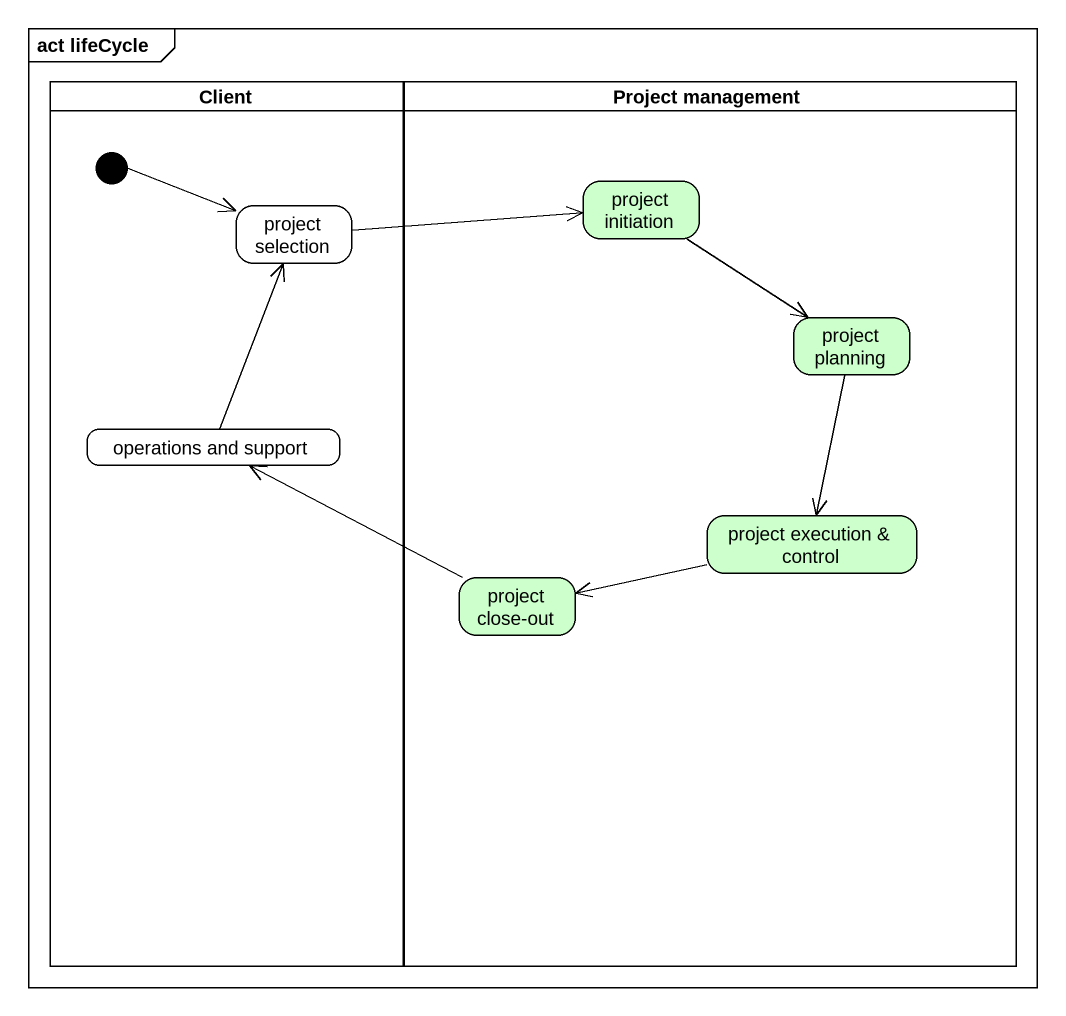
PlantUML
@startuml
mainframe act lifeCycle
hide empty description
state Client <<partition>> {
  state "project selection" as project_selection
  state "operations and support" as operations_and_support
  [*] -right-> project_selection
}
state "Project management" as Project_management <<partition>> {
  state "project initiation" as project_initiation #CCFFCC
  state "project planning" as project_planning #CCFFCC
  state "project close-out" as project_close_out #CCFFCC
  state "project execution & control" as project_execution_control #CCFFCC
}
project_initiation --> project_planning
project_selection -right-> project_initiation
project_planning --> project_execution_control
operations_and_support -up-> project_selection
project_close_out -left-> operations_and_support
project_execution_control -left-> project_close_out
@enduml
